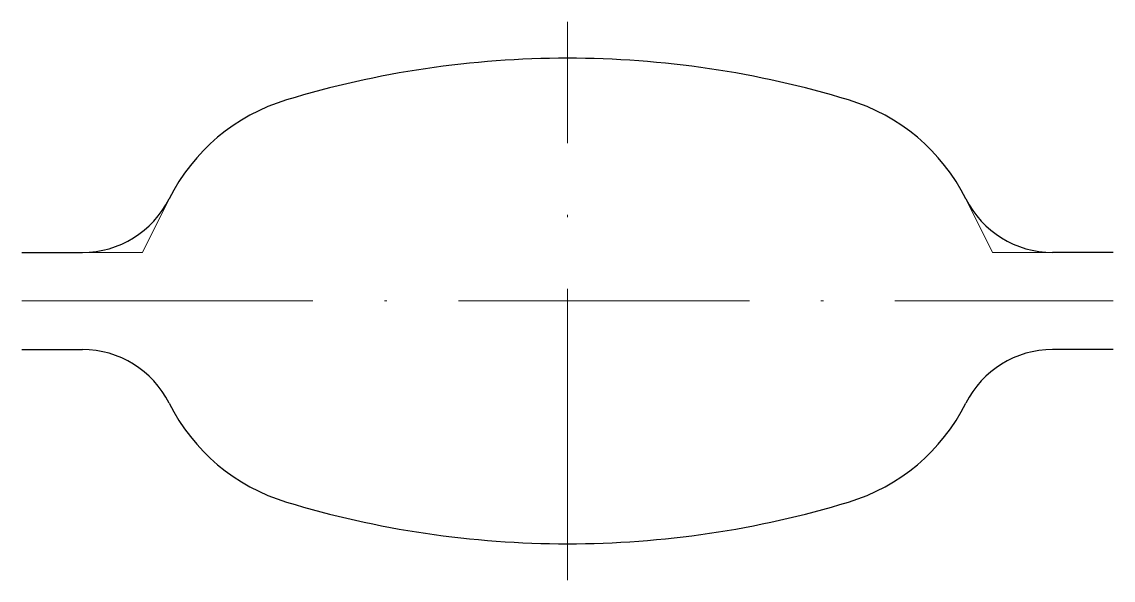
# Model space of a CAD drawing. Header units: millimetres. Extents: x -22.5 to 22.5, y -11.5 to 11.5.
import ezdxf

# ---------------------------------------------------------------- set-up
doc = ezdxf.new("R2010")
doc.units = ezdxf.units.MM
doc.linetypes.add('ACAD_ISO02W100', pattern=[15, 12, -3])
doc.linetypes.add('ACAD_ISO10W100', pattern=[18, 12, -2.95, 0.1, -2.95])
doc.layers.get('0').update_dxf_attribs({"lineweight": 25, "true_color": 0x000000})
doc.layers.add('s', color=7, linetype='ACAD_ISO02W100', lineweight=13, true_color=0x000000)
doc.layers.add('sp', color=7, linetype='ACAD_ISO10W100', lineweight=13, true_color=0x000000)

msp = doc.modelspace()

# ---------------------------------------------------------------- linework, layer by layer
for p, q in [((-22.5, 2), (-20, 2)), ((22.5, 2), (20, 2)), ((-22.5, -2), (-20, -2)), ((22.5, -2), (20, -2))]:
    msp.add_line(p, q)
for centre, radius, start, end in [((0, -30), 40, 90, 106.8385), ((0, -30), 40, 73.1615, 90), ((-9.27, 0.628), 8, 106.8385, 153.4059), ((9.27, 0.628), 8, 26.5941, 73.1615), ((-20, 6), 4, 270, 333.4059), ((20, 6), 4, 206.5941, 270), ((-20, -6), 4, 26.5941, 90), ((20, -6), 4, 90, 153.4059), ((-9.27, -0.628), 8, 206.5941, 253.1615), ((9.27, -0.628), 8, 286.8385, 333.4059), ((0, 30), 40, 253.1615, 270), ((0, 30), 40, 270, 286.8385)]:
    msp.add_arc(centre, radius, start, end)
at = {"layer": 's'}
for p, q in [((-17.529, 2), (-16.423, 4.209)), ((16.423, 4.209), (17.529, 2)), ((-20, 2), (-17.529, 2)), ((17.529, 2), (20, 2))]:
    msp.add_line(p, q, dxfattribs=at)
at = {"layer": 'sp'}
for p, q in [((0, -11.5), (0, 11.5)), ((-22.5, 0), (22.5, 0))]:
    msp.add_line(p, q, dxfattribs=at)

doc.saveas('drawing.dxf')
